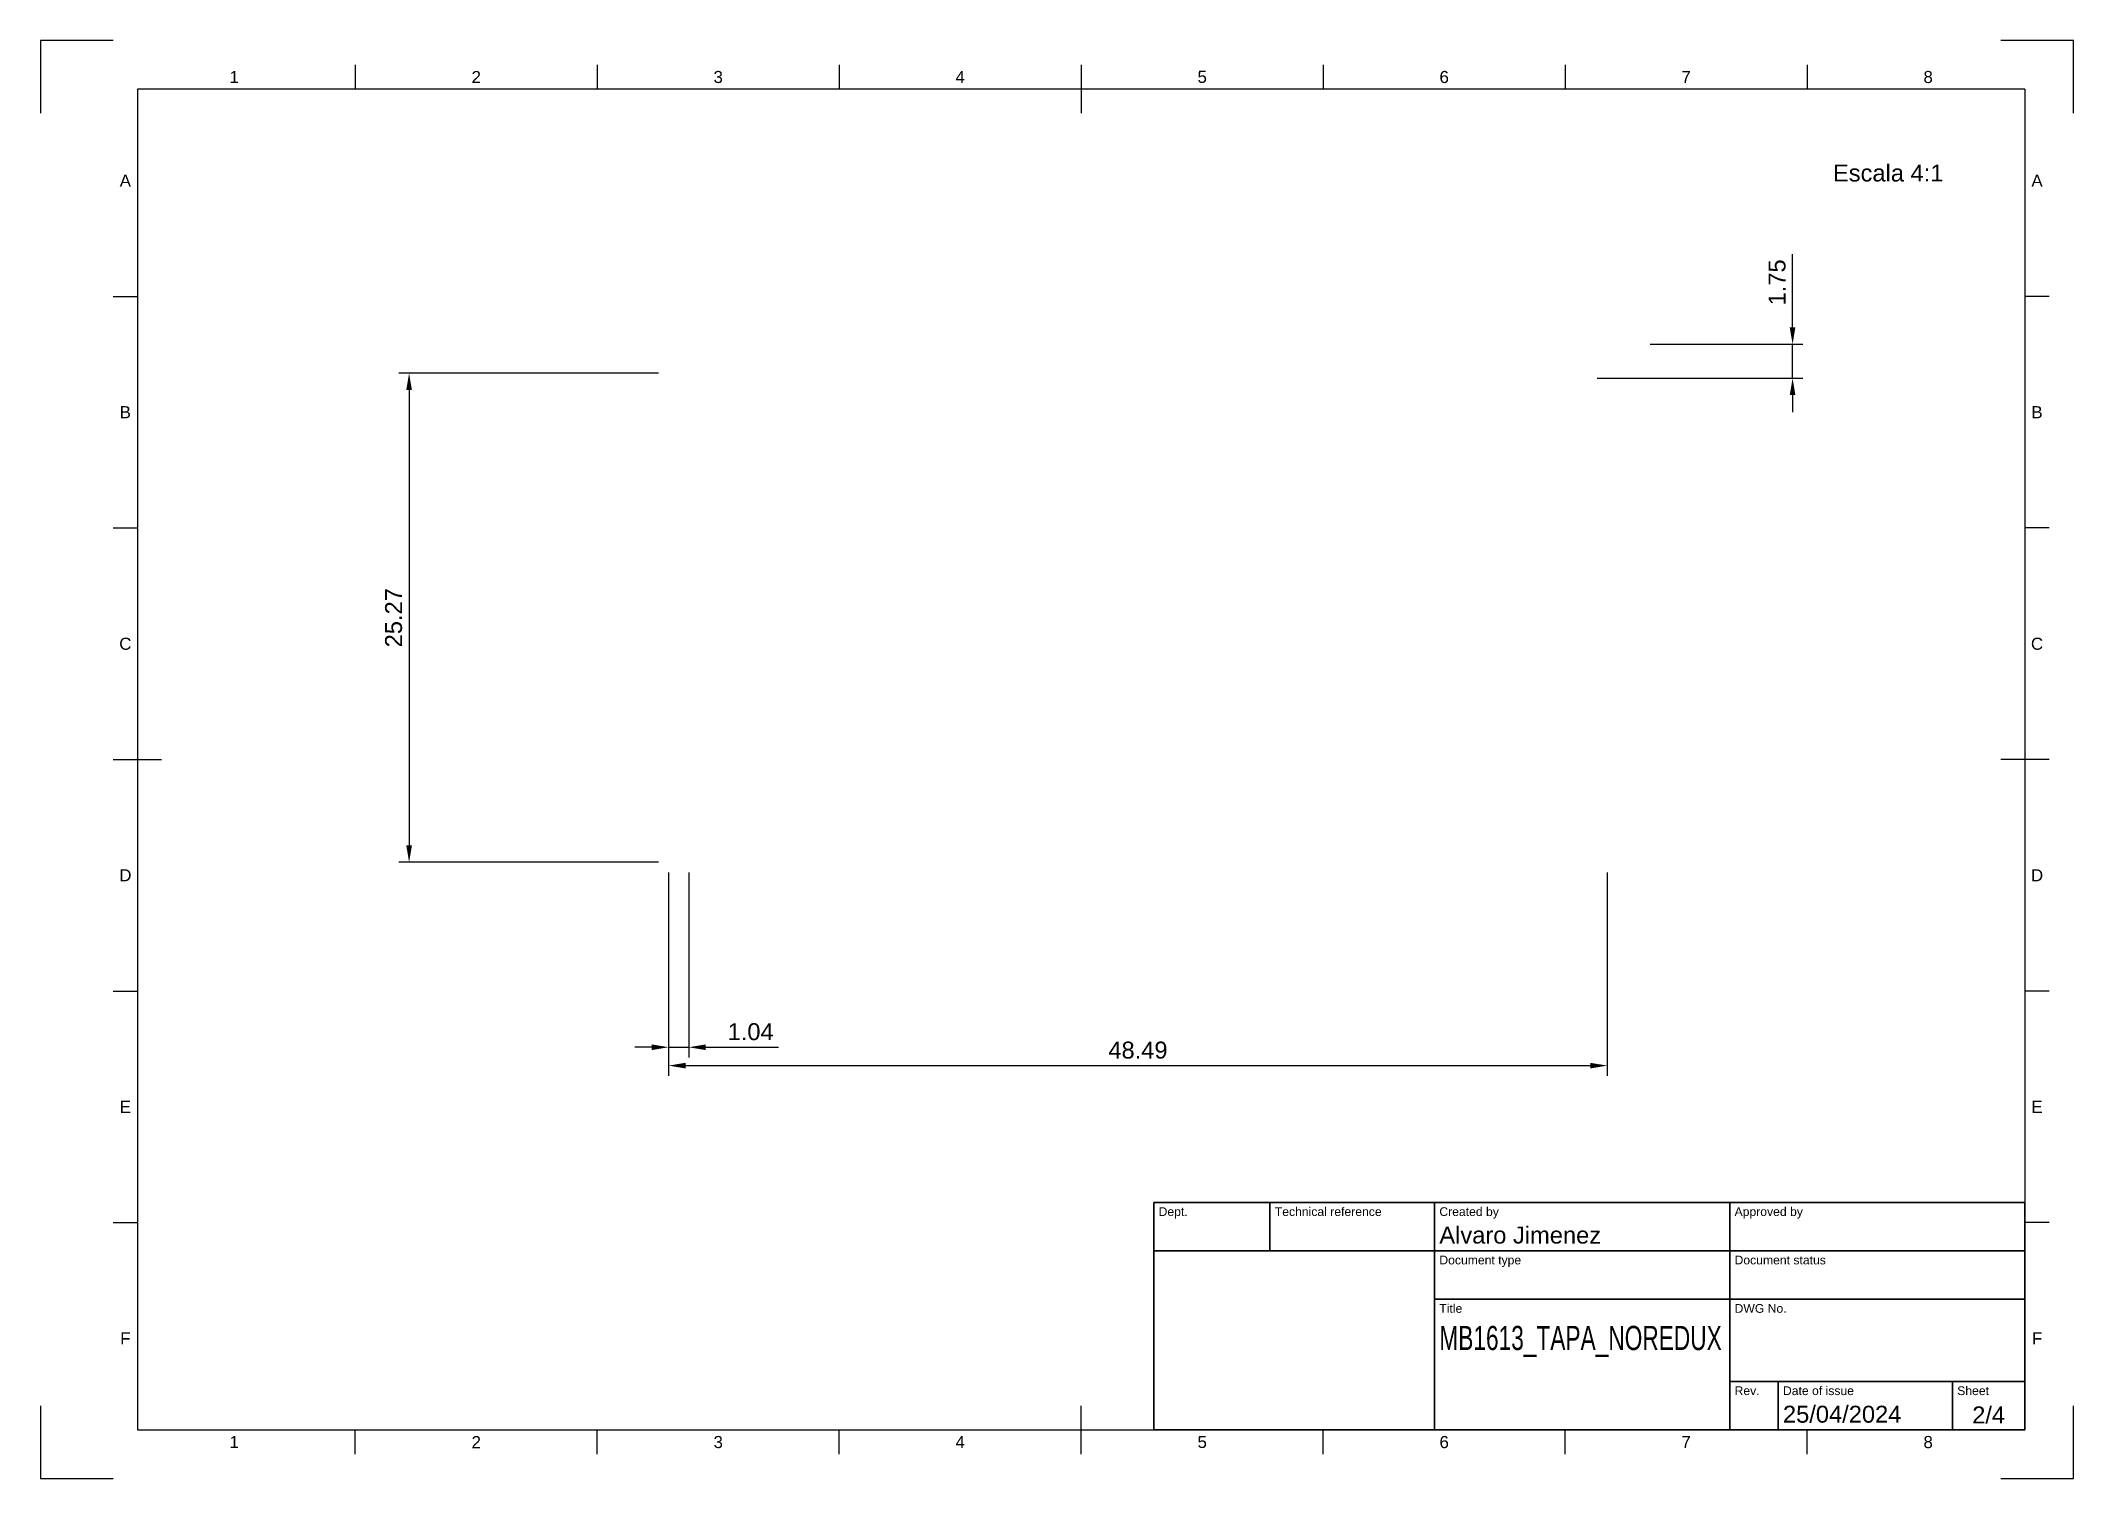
# Paper-space layout 'Plano1-Copiar' of a CAD drawing. Header units: millimetres. Extents: x 0 to 420, y 0 to 297.
import ezdxf
from ezdxf.enums import TextEntityAlignment as Align

# ---------------------------------------------------------------- set-up
doc = ezdxf.new("R2010")
doc.units = ezdxf.units.MM
doc.header["$LTSCALE"] = 0.75
for name, color, linetype, lineweight in [('BORDER', 7, 'Continuous', 25), ('FD_Dimensions', 7, 'Continuous', 25), ('Notes', 7, 'Continuous', 25), ('TITLEBLOCK', 7, 'Continuous', 35)]:
    doc.layers.add(name, color=color, linetype=linetype, lineweight=lineweight)
doc.styles.add('FusionTitle', font='arial.ttf')
doc.styles.get("Standard").update_dxf_attribs({"font": 'arial.ttf'})
doc.dimstyles.new('Dim-ISO-25', dxfattribs={"dimtxt": 3.5, "dimasz": 3.5, "dimexe": 2.1, "dimexo": 2.1, "dimgap": 1.4, "dimtad": 1, "dimzin": 12, "dimdsep": 46, "dimtxsty": 'Standard', "dimcen": 0, "dimazin": 3, "dimtp": 0.1, "dimtm": 0.1, "dimtfac": 0.714286, "dimtmove": 0, "dimatfit": 3, "dimfxl": 1, "dimtzin": 12, "dimarcsym": 0})

# ---------------------------------------------------------------- blocks, each defined once
blk = doc.blocks.new('ISO_A3_SHEET')
at = {"layer": 'BORDER'}
for p, q in [((65, 292), (65, 287)), ((115, 292), (115, 287)), ((165, 292), (165, 287)), ((215, 292), (215, 282)), ((265, 292), (265, 287)), ((315, 292), (315, 287)), ((365, 292), (365, 287)), ((410, 287), (20, 287)), ((20, 287), (20, 10)), ((410, 287), (410, 10)), ((15, 244.16666), (20, 244.16666)), ((415, 244.16666), (410, 244.16666)), ((15, 196.33333), (20, 196.33333)), ((415, 196.33333), (410, 196.33333)), ((15, 148.5), (25, 148.5)), ((415, 148.5), (405, 148.5)), ((15, 100.66667), (20, 100.66667)), ((415, 100.66667), (410, 100.66667)), ((15, 52.83334), (20, 52.83334)), ((415, 52.83334), (410, 52.83334)), ((215, 5), (215, 15)), ((20, 10), (410, 10)), ((65, 5), (65, 10)), ((115, 5), (115, 10)), ((165, 5), (165, 10)), ((265, 5), (265, 10)), ((315, 5), (315, 10)), ((365, 5), (365, 10))]:
    blk.add_line(p, q, dxfattribs=at)
at = {"layer": 'Defpoints'}
for p, q in [((15, 297), (0, 297)), ((0, 297), (0, 282)), ((420, 297), (405, 297)), ((420, 282), (420, 297)), ((0, 15), (0, 0)), ((420, 0), (420, 15)), ((0, 0), (15, 0)), ((405, 0), (420, 0))]:
    blk.add_line(p, q, dxfattribs=at)
at = {"layer": 'BORDER', "style": 'FusionTitle'}
for s, p in [('1', (40, 289.5)), ('2', (90, 289.5)), ('3', (140, 289.5)), ('4', (190, 289.5)), ('5', (240, 289.5)), ('6', (290, 289.5)), ('7', (340, 289.5)), ('8', (390, 289.5)), ('A', (17.5, 268.08333)), ('A', (412.5, 268.08333)), ('B', (17.5, 220.25)), ('B', (412.5, 220.25)), ('C', (17.5, 172.41667)), ('C', (412.5, 172.41667)), ('D', (17.5, 124.58334)), ('D', (412.5, 124.58334)), ('E', (17.5, 76.75001)), ('E', (412.5, 76.75001)), ('F', (17.5, 28.91668)), ('F', (412.5, 28.91668)), ('1', (40, 7.5)), ('2', (90, 7.5)), ('3', (140, 7.5)), ('4', (190, 7.5)), ('5', (240, 7.5)), ('6', (290, 7.5)), ('7', (340, 7.5)), ('8', (390, 7.5))]:
    blk.add_text(s, height=2.5, dxfattribs=at).set_placement(p, align=Align.MIDDLE)
blk = doc.blocks.new('ISO_TITLEBLOCK')
at = {"layer": 'TITLEBLOCK'}
for p, q in [((0, 47), (-180, 47)), ((-180, 47), (-180, 0)), ((-156, 37), (-156, 47)), ((-122, 0), (-122, 47)), ((-61, 0), (-61, 47)), ((0, 0), (0, 47)), ((-180, 37), (0, 37)), ((-122, 27), (0, 27)), ((-61, 10), (0, 10)), ((-51, 0), (-51, 10)), ((-15, 0), (-15, 10)), ((-180, 0), (0, 0))]:
    blk.add_line(p, q, dxfattribs=at)
at = {"layer": 'TITLEBLOCK', "style": 'FusionTitle'}
for s, p in [('Dept.', (-179, 46)), ('Technical reference', (-155, 46)), ('Created by', (-121, 46)), ('Approved by', (-60, 46)), ('Document type', (-121, 36)), ('Document status', (-60, 36)), ('Title', (-121, 26)), ('DWG No.', (-60, 26)), ('Rev.', (-60, 9)), ('Date of issue', (-50, 9)), ('Sheet', (-14, 9))]:
    blk.add_text(s, height=1.8, dxfattribs=at).set_placement(p, align=Align.TOP_LEFT)
for tag, height, p in [('DEPT', 3.5, (-179, 42)), ('TECHNICAL_REFERENCE', 3.5, (-155, 42)), ('CREATED_BY', 3.5, (-121, 42)), ('APPROVED_BY', 3.5, (-60, 42)), ('DOCUMENT_TYPE', 3.5, (-121, 32)), ('DOCUMENT_STATUS', 3.5, (-60, 32)), ('TITLE_1', 5, (-121, 21.5)), ('TITLE_2', 5, (-121, 14)), ('TITLE_3', 5, (-121, 6.5)), ('DATE_OF_ISSUE', 3.5, (-50, 5))]:
    blk.add_attdef(tag, text='', height=height, dxfattribs=at).set_placement(p, align=Align.TOP_LEFT)
for tag, p in [('CREATED_DATE', (-62, 42)), ('APPROVED_DATE', (-0.99, 42))]:
    blk.add_attdef(tag, text='', height=3.5, dxfattribs=at).set_placement(p, align=Align.TOP_RIGHT)
for tag, height, p in [('DRAWING_NUMBER', 5, (-30.5, 19.75)), ('REV', 3.5, (-56, 4.85)), ('SHEET', 3.5, (-7.5, 4.85))]:
    blk.add_attdef(tag, text='', height=height, dxfattribs=at).set_placement(p, align=Align.TOP_CENTER)
blk = doc.blocks.new('*D64')
at = {"layer": 'Defpoints', "color": 0, "transparency": 16777216}
for p in [(129.76, 228.32), (76.13, 127.26), (129.76, 127.26)]:
    blk.add_point(p, dxfattribs=at)
at = {"layer": 'FD_Dimensions', "color": 0, "lineweight": -2, "transparency": 16777216}
for p, q in [((127.66, 228.32), (74.03, 228.32)), ((76.13, 224.82), (76.13, 130.76)), ((127.66, 127.26), (74.03, 127.26))]:
    blk.add_line(p, q, dxfattribs=at)
at = {"layer": 'FD_Dimensions', "color": 0, "transparency": 16777216}
for points in [[(75.54, 224.82), (76.71, 224.82), (76.13, 228.32)], [(75.54, 130.76), (76.71, 130.76), (76.13, 127.26)]]:
    blk.add_solid(points, dxfattribs=at)
at = {"layer": 'FD_Dimensions', "color": 0, "transparency": 16777216, "insert": (72.94, 177.79), "char_height": 3.5, "attachment_point": 5, "rotation": 90}
blk.add_mtext('25.27', dxfattribs=at)
blk = doc.blocks.new('*D65')
at = {"layer": 'Defpoints', "color": 0, "transparency": 16777216}
for p in [(129.76, 127.26), (133.93, 127.26), (133.93, 89.06)]:
    blk.add_point(p, dxfattribs=at)
at = {"layer": 'FD_Dimensions', "color": 0, "lineweight": -2, "transparency": 16777216}
for p, q in [((129.76, 125.16), (129.76, 86.96)), ((133.93, 125.16), (133.93, 86.96)), ((126.26, 89.06), (122.76, 89.06)), ((129.76, 89.06), (133.93, 89.06)), ((137.43, 89.06), (152.47, 89.06))]:
    blk.add_line(p, q, dxfattribs=at)
at = {"layer": 'FD_Dimensions', "color": 0, "transparency": 16777216}
for points in [[(126.26, 89.64), (126.26, 88.47), (129.76, 89.06)], [(137.43, 89.64), (137.43, 88.47), (133.93, 89.06)]]:
    blk.add_solid(points, dxfattribs=at)
at = {"layer": 'FD_Dimensions', "color": 0, "transparency": 16777216, "insert": (146.7, 92.25), "char_height": 3.5, "attachment_point": 5}
blk.add_mtext('1.04', dxfattribs=at)
blk = doc.blocks.new('*D66')
at = {"layer": 'Defpoints', "color": 0, "transparency": 16777216}
for p in [(129.76, 127.26), (323.7, 127.26), (323.7, 85.26)]:
    blk.add_point(p, dxfattribs=at)
at = {"layer": 'FD_Dimensions', "color": 0, "lineweight": -2, "transparency": 16777216}
for p, q in [((129.76, 125.16), (129.76, 83.16)), ((323.7, 125.16), (323.7, 83.16)), ((133.26, 85.26), (320.2, 85.26))]:
    blk.add_line(p, q, dxfattribs=at)
at = {"layer": 'FD_Dimensions', "color": 0, "transparency": 16777216}
for points in [[(133.26, 85.84), (133.26, 84.68), (129.76, 85.26)], [(320.2, 85.84), (320.2, 84.68), (323.7, 85.26)]]:
    blk.add_solid(points, dxfattribs=at)
at = {"layer": 'FD_Dimensions', "color": 0, "transparency": 16777216, "insert": (226.73, 88.45), "char_height": 3.5, "attachment_point": 5}
blk.add_mtext('48.49', dxfattribs=at)
blk = doc.blocks.new('*D67')
at = {"layer": 'Defpoints', "color": 0, "transparency": 16777216}
for p in [(330.49, 234.27), (361.99, 234.27), (319.53, 227.28)]:
    blk.add_point(p, dxfattribs=at)
at = {"layer": 'FD_Dimensions', "color": 0, "lineweight": -2, "transparency": 16777216}
for p, q in [((361.99, 237.77), (361.99, 252.86)), ((332.59, 234.27), (364.09, 234.27)), ((361.99, 227.28), (361.99, 234.27)), ((321.63, 227.28), (364.09, 227.28)), ((361.99, 223.78), (361.99, 220.28))]:
    blk.add_line(p, q, dxfattribs=at)
at = {"layer": 'FD_Dimensions', "color": 0, "transparency": 16777216}
for points in [[(361.4, 237.77), (362.57, 237.77), (361.99, 234.27)], [(361.4, 223.78), (362.57, 223.78), (361.99, 227.28)]]:
    blk.add_solid(points, dxfattribs=at)
at = {"layer": 'FD_Dimensions', "color": 0, "transparency": 16777216, "insert": (358.8, 247.06), "char_height": 3.5, "attachment_point": 5, "rotation": 90}
blk.add_mtext('1.75', dxfattribs=at)

psp = doc.layouts.new('Plano1-Copiar')

# ---------------------------------------------------------------- block references
at = {"layer": 'BORDER'}
psp.add_blockref('ISO_A3_SHEET', (0, 0), dxfattribs=at)
at = {"layer": 'TITLEBLOCK'}
ref = psp.add_blockref('ISO_TITLEBLOCK', (410, 10), dxfattribs=at)
ref.add_attrib('DATE_OF_ISSUE', '25/04/2024', dxfattribs={"height": 3.5, "style": 'FusionTitle'}).set_placement((360, 15), align=Align.TOP_LEFT)
ref.add_attrib('SHEET', '2/4', dxfattribs={"height": 3.5, "style": 'FusionTitle'}).set_placement((402.5, 14.85), align=Align.TOP_CENTER)
ref.add_attrib('TITLE_1', 'MB1613_TAPA_NOREDUX', dxfattribs={"height": 5, "style": 'FusionTitle', "width": 0.671122}).set_placement((289, 31.5), align=Align.TOP_LEFT)
ref.add_attrib('CREATED_BY', 'Alvaro Jimenez', dxfattribs={"height": 3.5, "style": 'FusionTitle'}).set_placement((289, 52), align=Align.TOP_LEFT)

# ---------------------------------------------------------------- texts
at = {"layer": 'Notes', "insert": (370.332, 271.407), "char_height": 3.5, "attachment_point": 1}
psp.add_mtext_dynamic_manual_height_columns('Escala 4:1', width=28.47838, gutter_width=17.5, heights=[0], dxfattribs=at)

# ---------------------------------------------------------------- dimensions: what is measured, and where the dimension line sits
at = {"layer": 'FD_Dimensions'}
for base, p1, p2, picture, middle in [((361.986, 234.269), (319.53, 227.277), (330.486, 234.269), '*D67', (358.799, 247.063)), ((76.127909, 127.261033), (129.758294, 228.321034), (129.758294, 127.261033), '*D64', (72.940903, 177.791034))]:
    dim = psp.add_linear_dim(base=base, p1=p1, p2=p2, angle=90, dimstyle='Dim-ISO-25', override={"dimlfac": -0.25, "dimclrd": 0, "dimclre": 0}, dxfattribs=at)
    dim.commit()
    dim.dimension.update_dxf_attribs({"geometry": picture, "text_midpoint": middle})
dim = psp.add_linear_dim(base=(133.926, 89.058), p1=(129.758, 127.261), p2=(133.926, 127.261), dimstyle='Dim-ISO-25', override={"dimlfac": -0.25}, dxfattribs=at)
dim.commit()
dim.dimension.update_dxf_attribs({"geometry": '*D65', "text_midpoint": (146.7, 89.058), "dimtype": 160})
dim = psp.add_linear_dim(base=(323.6983, 85.26103), p1=(129.75829, 127.26103), p2=(323.6983, 127.26103), dimstyle='Dim-ISO-25', override={"dimlfac": -0.25, "dimclrd": 0, "dimclre": 0}, dxfattribs=at)
dim.commit()
dim.dimension.update_dxf_attribs({"geometry": '*D66', "text_midpoint": (226.72829, 88.44804)})

doc.saveas('drawing.dxf')
